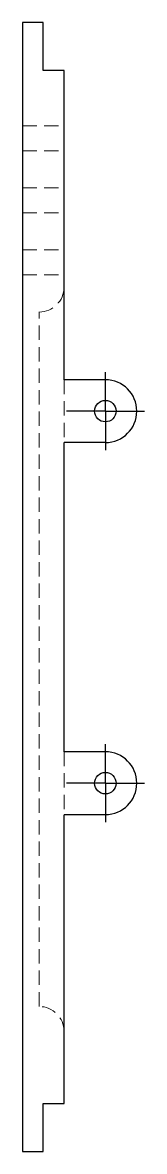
# Model space of a CAD drawing. Header units: millimetres. Extents: x 54 to 229, y 7 to 163.
# Drawn here: x 217.9 to 228.7, y 7 to 107 of the extents above.
import ezdxf

# ---------------------------------------------------------------- set-up
doc = ezdxf.new("R2010")
doc.units = ezdxf.units.MM
doc.linetypes.add('HIDDEN', pattern=[1.905, 1.27, -0.635])
doc.layers.add('10', color=7, linetype='Continuous')

# ---------------------------------------------------------------- blocks, each defined once
blk = doc.blocks.new('SW_CENTERMARKSYMBOL_0')
at = {"layer": '10', "color": 0}
for p, q in [((0, 2.5), (0, 3.45)), ((0, 0), (0, 2.5)), ((-2.5, 0), (-3.45, 0)), ((0, 0), (-2.5, 0)), ((0, 0), (0, -2.5)), ((0, 0), (2.5, 0)), ((2.5, 0), (3.45, 0)), ((0, -2.5), (0, -3.45))]:
    blk.add_line(p, q, dxfattribs=at)
blk = doc.blocks.new('SW_CENTERMARKSYMBOL_1')
at = {"layer": '10', "color": 0}
for p, q in [((0, 2.5), (0, 3.45)), ((0, 0), (0, 2.5)), ((-2.5, 0), (-3.45, 0)), ((0, 0), (-2.5, 0)), ((0, 0), (0, -2.5)), ((0, 0), (2.5, 0)), ((2.5, 0), (3.45, 0)), ((0, -2.5), (0, -3.45))]:
    blk.add_line(p, q, dxfattribs=at)

msp = doc.modelspace()

# ---------------------------------------------------------------- linework, layer by layer
at = {"color": 7, "linetype": 'Continuous', "lineweight": 25}
for p, q in [((217.95, 107), (217.95, 7)), ((219.78, 107), (217.95, 107)), ((219.78, 102.75), (219.78, 107)), ((221.61, 102.75), (219.78, 102.75)), ((221.61, 75.36), (221.61, 102.75)), ((225.27, 75.36), (221.61, 75.36)), ((225.27, 69.79), (221.61, 69.79)), ((221.61, 42.4), (221.61, 69.79)), ((225.27, 42.4), (221.61, 42.4)), ((225.27, 36.83), (221.61, 36.83)), ((221.61, 11.25), (221.61, 36.83)), ((219.78, 7), (219.78, 11.25)), ((219.78, 11.25), (221.61, 11.25)), ((217.95, 7), (219.78, 7))]:
    msp.add_line(p, q, dxfattribs=at)
at = {"color": 7, "linetype": 'HIDDEN', "lineweight": 18}
for p, q in [((217.95, 97.84), (221.61, 97.84)), ((217.95, 95.65), (221.61, 95.65)), ((217.95, 92.35), (221.61, 92.35)), ((217.95, 90.15), (221.61, 90.15)), ((217.95, 86.86), (221.61, 86.86)), ((217.95, 84.66), (221.61, 84.66)), ((219.41, 19.84), (219.41, 81.37)), ((221.61, 75.36), (221.61, 69.79)), ((221.61, 42.4), (221.61, 36.83))]:
    msp.add_line(p, q, dxfattribs=at)
at = {"color": 7, "linetype": 'Continuous', "lineweight": 25}
for centre in [(225.27, 72.58), (225.27, 39.62)]:
    msp.add_circle(centre, 0.952, dxfattribs=at)
at = {"color": 7, "linetype": 'HIDDEN', "lineweight": 18}
for centre, start, end in [((219.41, 83.56), 270, 0), ((219.41, 17.64), 0, 90)]:
    msp.add_arc(centre, 2.2, start, end, dxfattribs=at)
at = {"color": 7, "linetype": 'Continuous', "lineweight": 25}
for centre in [(225.27, 72.58), (225.27, 39.62)]:
    msp.add_arc(centre, 2.78, 270, 90, dxfattribs=at)

# ---------------------------------------------------------------- block references
at = {"layer": '10'}
for name, p in [('SW_CENTERMARKSYMBOL_0', (225.27, 72.58)), ('SW_CENTERMARKSYMBOL_1', (225.27, 39.62))]:
    msp.add_blockref(name, p, dxfattribs=at)

doc.saveas('drawing.dxf')
